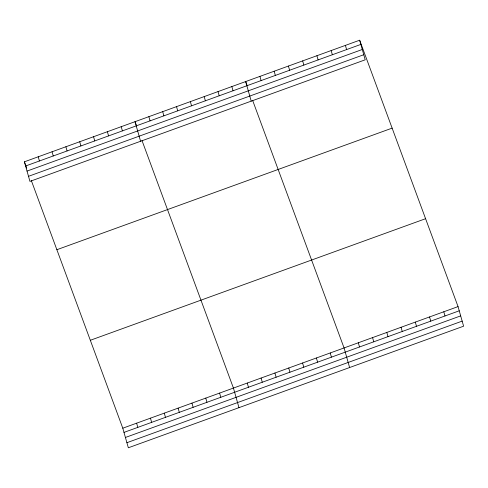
<?xml version="1.0" encoding="UTF-8"?>
<svg xmlns="http://www.w3.org/2000/svg" width="488" height="488" viewBox="0 0 488 488"><rect width="100%" height="100%" fill="white"/><g stroke="black" fill="none" stroke-linecap="round" stroke-linejoin="round"><path stroke-width="0.73" d="M359.662 40.217L365.207 59.804L29.945 181.396L24.4 161.803L359.662 40.217L458.055 306.604L463.6 326.197L128.338 447.783L122.793 428.196L31.36 180.639M25.59 165.999L360.845 44.414M27.023 171.081L362.285 49.489M28.505 176.314L363.767 54.729M56.87 249.71L392.132 128.124M90.323 340.282L425.585 218.697M122.793 428.196L458.055 306.604M123.983 432.392L459.245 310.801M125.422 437.468L460.684 315.882M126.904 442.701L462.16 321.116M247.221 85.742L245.671 81.557L251.216 101.144M252.631 100.394L344.07 347.944L349.609 367.537M136.585 125.867L135.036 121.677L140.581 141.27M141.996 140.52L233.435 388.07L238.974 407.663M24.4 161.803L26.718 168.085M443.805 311.771L444.995 315.968M429.562 316.944L430.745 321.135M345.412 45.384L346.602 49.581M415.312 322.11L416.496 326.307M331.163 50.551L332.352 54.748M401.063 327.277L402.252 331.474M316.913 55.717L318.103 59.914M386.813 332.444L388.003 336.641M302.664 60.884L303.853 65.081M372.564 337.611L373.753 341.807M288.42 66.051L289.604 70.248M358.314 342.777L359.504 346.974M274.171 71.218L275.354 75.414M259.921 76.39L261.111 80.587M330.236 352.964L331.425 357.155M316.407 357.978L317.596 362.175M231.843 86.571L233.032 90.768M302.578 362.993L303.768 367.19M218.014 91.585L219.197 95.782M288.75 368.007L289.939 372.204M204.185 96.6L205.369 100.796M274.921 373.021L276.11 377.218M190.357 101.62L191.54 105.817M261.092 378.041L262.276 382.232M176.522 106.634L177.711 110.831M247.264 383.056L248.447 387.252M162.693 111.648L163.883 115.845M148.864 116.662L150.054 120.859M219.6 393.084L220.789 397.281M205.771 398.098L206.961 402.295M121.207 126.697L122.397 130.894M191.943 403.118L193.132 407.315M107.378 131.711L108.562 135.908M178.114 408.133L179.303 412.329M93.55 136.725L94.733 140.922M164.285 413.147L165.475 417.344M79.721 141.74L80.904 145.936M150.457 418.161L151.64 422.358M65.886 146.754L67.076 150.951M136.628 423.175L137.811 427.372M52.057 151.774L53.247 155.971M38.229 156.788L39.418 160.985"/></g></svg>
